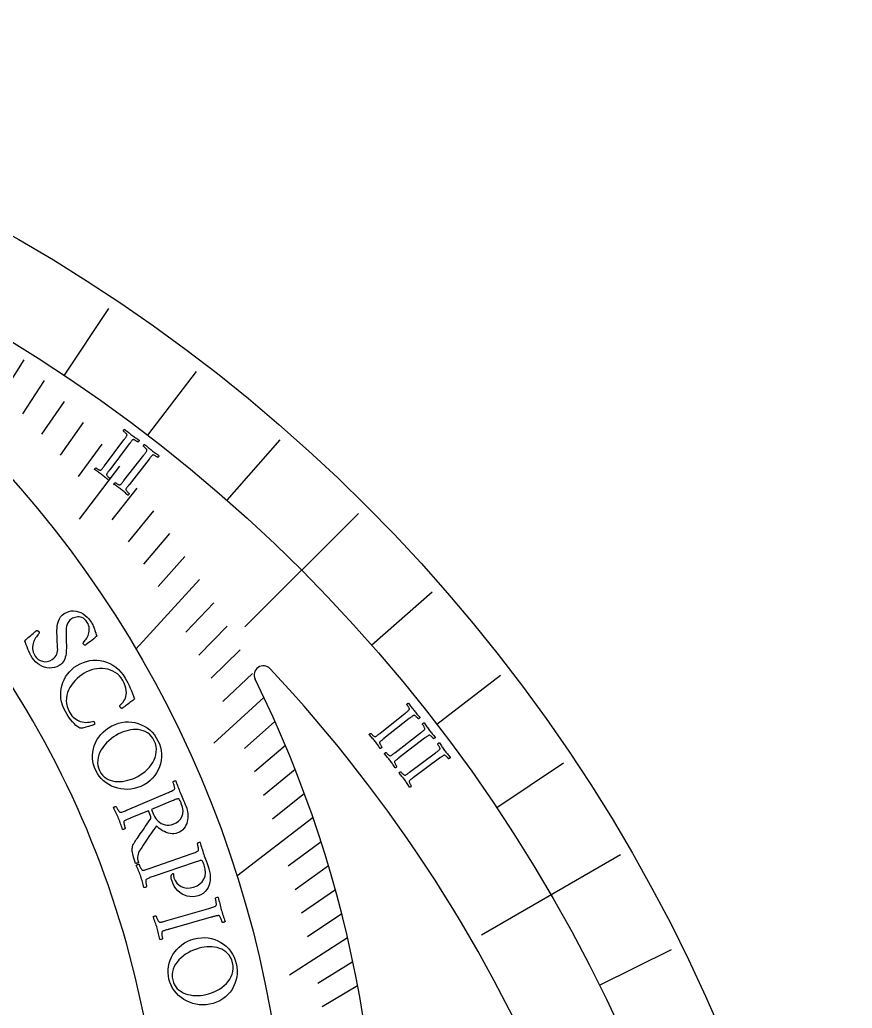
# Model space of a CAD drawing. Header units: millimetres. Extents: x -45 to 45, y -45 to 45.
# Drawn here: x 22.42 to 45, y 18.19 to 45 of the extents above; entities that cross this region are included whole.
import ezdxf

# ---------------------------------------------------------------- set-up
doc = ezdxf.new("R2010")
doc.units = ezdxf.units.MM
for name, color, linetype in [('CUT_INNER', 6, 'Continuous'), ('CUT_OUTER', 1, 'Continuous'), ('ENGRAVE', 7, 'Continuous'), ('ENGRAVE_FINE', 8, 'Continuous'), ('TEXT', 5, 'Continuous')]:
    doc.layers.add(name, color=color, linetype=linetype)

msp = doc.modelspace()

# ---------------------------------------------------------------- linework, layer by layer
at = {"layer": 'CUT_INNER'}
for centre, radius, start, end in [((0.0002, 12.8592), 26.2907, 355.51942, 87.46834), ((29.0301, 27.2265), 0.25, 43.06641, 206.19141), ((0.002, 0.0009), 40.0478, 1.65416, 43.16417), ((0.0024, 12.8596), 32.1385, 353.87728, 26.33359)]:
    msp.add_arc(centre, radius, start, end, dxfattribs=at)
at = {"layer": 'CUT_OUTER'}
msp.add_circle((0, 0), 45, dxfattribs=at)
at = {"layer": 'ENGRAVE'}
for points in [[(22.5369, 35.7748), (19.3282, 30.6814)], [(31.6077, 31.6077), (28.5318, 28.5318)], [(27.3018, 29.8195), (25.5728, 27.9311)], [(30.377, 23.3604), (28.3137, 21.7737)], [(38.7113, 22.35), (34.9441, 20.175)]]:
    msp.add_lwpolyline(points, dxfattribs=at)
for centre, radius in [((0, 0), 42.525), ((0, 12.859), 29.684)]:
    msp.add_circle(centre, radius, dxfattribs=at)
at = {"layer": 'ENGRAVE_FINE'}
for points in [[(24.834, 37.1667), (23.6256, 35.3582)], [(27.2116, 35.4629), (25.8876, 33.7374)], [(23.0895, 35.2179), (22.4972, 34.3145)], [(23.6254, 34.6508), (23.016, 33.757)], [(24.1446, 34.0741), (23.5182, 33.1902)], [(29.4728, 33.6072), (28.0387, 31.972)], [(24.6468, 33.4885), (24.0037, 32.6147)], [(25.1321, 32.8945), (24.0317, 31.4543)], [(25.6002, 32.2928), (24.9241, 31.4399)], [(26.0513, 31.6838), (25.359, 30.8419)], [(26.4852, 31.0682), (25.777, 30.2374)], [(26.902, 30.4466), (26.178, 29.6272)], [(33.6072, 29.4728), (31.972, 28.0387)], [(27.6844, 29.1874), (26.9296, 28.3916)], [(28.0501, 28.5509), (27.2802, 27.7672)], [(28.3989, 27.9105), (27.6141, 27.1392)], [(28.7308, 27.2667), (27.9314, 26.5081)], [(35.4629, 27.2116), (33.7374, 25.8876)], [(29.0461, 26.6201), (27.6883, 25.3757)], [(29.3448, 25.9711), (28.5169, 25.2384)], [(29.627, 25.3202), (28.7853, 24.6008)], [(29.8931, 24.6678), (29.0377, 23.9619)], [(37.1667, 24.834), (35.3582, 23.6256)], [(30.143, 24.0144), (29.2742, 23.3223)], [(30.5953, 22.7063), (29.7006, 22.0423)], [(30.7981, 22.0524), (29.8909, 21.4028)], [(30.9856, 21.3992), (30.0661, 20.7642)], [(31.158, 20.7469), (30.2265, 20.1267)], [(31.3156, 20.096), (29.7411, 19.0857)], [(40.0902, 19.7703), (38.1395, 18.8083)], [(31.4586, 19.4468), (30.5039, 18.8567)], [(31.5872, 18.7997), (30.6214, 18.2249)]]:
    msp.add_lwpolyline(points, dxfattribs=at)
at = {"layer": 'TEXT'}
for points in [[(25.463, 33.736), (25.4879, 33.7174), (25.5127, 33.6994), (25.5374, 33.682), (25.562, 33.6651), (25.5867, 33.6481), (25.6119, 33.6307), (25.6376, 33.6127), (25.6637, 33.5942), (25.6636, 33.588), (25.6616, 33.5812), (25.6576, 33.574), (25.6518, 33.5662), (25.6452, 33.559), (25.639, 33.5535), (25.6332, 33.5496), (25.6279, 33.5474), (25.6216, 33.5519), (25.6129, 33.5578), (25.6018, 33.565), (25.5884, 33.5736), (25.5738, 33.5824), (25.5595, 33.5906), (25.5453, 33.5982), (25.5313, 33.6051), (25.5184, 33.6104), (25.5077, 33.6131), (25.499, 33.6132), (25.4924, 33.6108), (25.4833, 33.6035), (25.4737, 33.5946), (25.4638, 33.584), (25.4534, 33.5717), (25.4426, 33.5583), (25.4314, 33.5441), (25.4199, 33.5293), (25.408, 33.5137), (25.4061, 33.5112), (25.4042, 33.5087), (25.4023, 33.5061), (25.4004, 33.5036), (25.3985, 33.5011), (25.3966, 33.4986), (25.3947, 33.4961), (25.3928, 33.4936), (24.8625, 32.7941), (24.8606, 32.7916), (24.8587, 32.7891), (24.8568, 32.7866), (24.8549, 32.7841), (24.853, 32.7815), (24.851, 32.779), (24.8491, 32.7765), (24.8472, 32.774), (24.8355, 32.7584), (24.8244, 32.7434), (24.814, 32.7291), (24.8042, 32.7155), (24.7955, 32.7026), (24.7881, 32.6904), (24.7822, 32.679), (24.7776, 32.6683), (24.7774, 32.662), (24.7799, 32.654), (24.785, 32.6444), (24.7928, 32.633), (24.8023, 32.6209), (24.8126, 32.609), (24.8237, 32.5973), (24.8356, 32.5859), (24.847, 32.5754), (24.8566, 32.5669), (24.8643, 32.5602), (24.8702, 32.5555), (24.8694, 32.5498), (24.8671, 32.5433), (24.8633, 32.5359), (24.8581, 32.5276), (24.8521, 32.52), (24.8462, 32.5142), (24.8403, 32.5105), (24.8344, 32.5087), (24.8111, 32.5291), (24.7881, 32.5489), (24.7656, 32.5683), (24.7435, 32.5872), (24.7214, 32.6057), (24.6986, 32.6242), (24.6753, 32.6425), (24.6515, 32.6608), (24.628, 32.6783), (24.604, 32.6956), (24.5795, 32.7127), (24.5546, 32.7297), (24.5294, 32.7466), (24.5038, 32.7635), (24.4779, 32.7805), (24.4517, 32.7975), (24.4518, 32.8036), (24.4538, 32.8103), (24.4577, 32.8176), (24.4635, 32.8255), (24.47, 32.8328), (24.4761, 32.8384), (24.4817, 32.8424), (24.4869, 32.8447), (24.4931, 32.8404), (24.5016, 32.8348), (24.5125, 32.8279), (24.5256, 32.8198), (24.54, 32.8114), (24.5544, 32.8038), (24.569, 32.797), (24.5836, 32.7909), (24.5969, 32.7863), (24.6075, 32.7841), (24.6155, 32.7842), (24.6208, 32.7866), (24.6319, 32.7952), (24.6434, 32.8058), (24.6553, 32.8185), (24.6675, 32.8331), (24.6802, 32.8492), (24.6931, 32.8659), (24.7065, 32.8833), (24.7202, 32.9015), (25.2474, 33.6032), (25.2611, 33.6215), (25.2743, 33.6394), (25.2869, 33.6568), (25.2991, 33.6737), (25.31, 33.6899), (25.319, 33.7051), (25.326, 33.7193), (25.3312, 33.7325), (25.3324, 33.739), (25.3303, 33.747), (25.3248, 33.7566), (25.3159, 33.7677), (25.305, 33.7795), (25.2936, 33.7913), (25.2816, 33.803), (25.269, 33.8146), (25.2571, 33.8252), (25.2472, 33.8338), (25.2391, 33.8406), (25.233, 33.8454), (25.2337, 33.8511), (25.2358, 33.8577), (25.2394, 33.8652), (25.2446, 33.8735), (25.2504, 33.8813), (25.2563, 33.8871), (25.2623, 33.8909), (25.2682, 33.8927), (25.2933, 33.8725), (25.3181, 33.8524), (25.3426, 33.8324), (25.3668, 33.8123), (25.3909, 33.7925), (25.4149, 33.7732), (25.439, 33.7544), (25.463, 33.736)], [(26.0029, 33.3216), (26.0275, 33.3027), (26.052, 33.2843), (26.0764, 33.2664), (26.1007, 33.2491), (26.1252, 33.2318), (26.1501, 33.2139), (26.1755, 33.1955), (26.2013, 33.1766), (26.2011, 33.1704), (26.199, 33.1637), (26.1949, 33.1565), (26.1889, 33.1488), (26.1822, 33.1417), (26.1759, 33.1363), (26.1701, 33.1325), (26.1647, 33.1304), (26.1585, 33.135), (26.1499, 33.1411), (26.139, 33.1485), (26.1256, 33.1572), (26.1112, 33.1663), (26.097, 33.1747), (26.0829, 33.1825), (26.0691, 33.1896), (26.0563, 33.1952), (26.0456, 33.198), (26.0369, 33.1983), (26.0303, 33.196), (26.0211, 33.1889), (26.0114, 33.1801), (26.0012, 33.1696), (25.9906, 33.1576), (25.9796, 33.1443), (25.9682, 33.1303), (25.9565, 33.1156), (25.9443, 33.1002), (25.9424, 33.0977), (25.9404, 33.0953), (25.9385, 33.0928), (25.9365, 33.0903), (25.9346, 33.0878), (25.9327, 33.0853), (25.9307, 33.0828), (25.9288, 33.0804), (25.3873, 32.3896), (25.3854, 32.3871), (25.3834, 32.3846), (25.3815, 32.3821), (25.3795, 32.3796), (25.3776, 32.3771), (25.3756, 32.3746), (25.3737, 32.3722), (25.3717, 32.3697), (25.3597, 32.3543), (25.3484, 32.3395), (25.3377, 32.3254), (25.3277, 32.3119), (25.3188, 32.2991), (25.3113, 32.287), (25.3051, 32.2757), (25.3004, 32.2651), (25.3001, 32.2588), (25.3024, 32.2508), (25.3074, 32.2411), (25.315, 32.2296), (25.3243, 32.2173), (25.3344, 32.2053), (25.3453, 32.1934), (25.3571, 32.1818), (25.3683, 32.1711), (25.3777, 32.1624), (25.3853, 32.1557), (25.3912, 32.1508), (25.3903, 32.1452), (25.3879, 32.1387), (25.384, 32.1313), (25.3786, 32.1232), (25.3725, 32.1156), (25.3665, 32.1099), (25.3605, 32.1063), (25.3546, 32.1046), (25.3316, 32.1253), (25.309, 32.1456), (25.2868, 32.1653), (25.265, 32.1845), (25.2432, 32.2034), (25.2207, 32.2222), (25.1977, 32.241), (25.1742, 32.2596), (25.1509, 32.2775), (25.1272, 32.2952), (25.1031, 32.3127), (25.0784, 32.3301), (25.0534, 32.3474), (25.0281, 32.3647), (25.0025, 32.3821), (24.9766, 32.3995), (24.9769, 32.4057), (24.979, 32.4123), (24.983, 32.4196), (24.9888, 32.4273), (24.9955, 32.4345), (25.0016, 32.4401), (25.0073, 32.444), (25.0126, 32.4462), (25.0187, 32.4417), (25.0272, 32.436), (25.0379, 32.429), (25.0509, 32.4206), (25.0651, 32.412), (25.0795, 32.4042), (25.0939, 32.3971), (25.1084, 32.3908), (25.1216, 32.386), (25.1322, 32.3836), (25.1402, 32.3836), (25.1456, 32.3859), (25.1568, 32.3944), (25.1685, 32.4048), (25.1805, 32.4172), (25.193, 32.4317), (25.2059, 32.4475), (25.2191, 32.464), (25.2328, 32.4813), (25.2468, 32.4992), (25.7852, 33.1923), (25.7992, 33.2104), (25.8126, 33.228), (25.8256, 33.2452), (25.838, 33.262), (25.8492, 33.278), (25.8584, 33.2931), (25.8657, 33.3072), (25.871, 33.3203), (25.8724, 33.3267), (25.8704, 33.3348), (25.865, 33.3444), (25.8563, 33.3557), (25.8456, 33.3677), (25.8344, 33.3796), (25.8226, 33.3915), (25.8102, 33.4033), (25.7985, 33.4141), (25.7887, 33.4229), (25.7807, 33.4298), (25.7747, 33.4347), (25.7754, 33.4405), (25.7777, 33.447), (25.7815, 33.4544), (25.7867, 33.4627), (25.7927, 33.4703), (25.7987, 33.476), (25.8047, 33.4797), (25.8107, 33.4814), (25.8355, 33.4609), (25.8599, 33.4404), (25.8841, 33.4199), (25.908, 33.3995), (25.9317, 33.3793), (25.9554, 33.3596), (25.9792, 33.3404), (26.0029, 33.3216)], [(24.3429, 28.6896), (24.3664, 28.6523), (24.3866, 28.6176), (24.4036, 28.5855), (24.4175, 28.556), (24.4295, 28.5274), (24.4409, 28.4979), (24.4517, 28.4677), (24.4619, 28.4367), (24.4726, 28.4035), (24.4847, 28.3666), (24.4982, 28.326), (24.5131, 28.2817), (24.4717, 28.2458), (24.429, 28.2101), (24.385, 28.1748), (24.3398, 28.1398), (24.2968, 28.1073), (24.2595, 28.0795), (24.2278, 28.0562), (24.2018, 28.0376), (24.1961, 28.0343), (24.1894, 28.0341), (24.1816, 28.0373), (24.1729, 28.0436), (24.1644, 28.0514), (24.1572, 28.0587), (24.1513, 28.0655), (24.1468, 28.0719), (24.1422, 28.0805), (24.1395, 28.0889), (24.1385, 28.0971), (24.1393, 28.1051), (24.1594, 28.123), (24.1797, 28.1444), (24.2002, 28.1695), (24.221, 28.1983), (24.2408, 28.2298), (24.2585, 28.2633), (24.2741, 28.2987), (24.2876, 28.3362), (24.2982, 28.375), (24.3052, 28.4146), (24.3084, 28.455), (24.3079, 28.4961), (24.3028, 28.5372), (24.292, 28.5776), (24.2755, 28.6172), (24.2533, 28.656), (24.2202, 28.7012), (24.1855, 28.7378), (24.1491, 28.7658), (24.1111, 28.7851), (24.0724, 28.7974), (24.0341, 28.804), (23.996, 28.805), (23.9583, 28.8004), (23.9219, 28.7916), (23.8878, 28.7799), (23.856, 28.7654), (23.8266, 28.7479), (23.7847, 28.7155), (23.7507, 28.6794), (23.7247, 28.6396), (23.7065, 28.5963), (23.6943, 28.55), (23.6859, 28.5017), (23.6815, 28.4513), (23.6809, 28.3987), (23.682, 28.345), (23.6829, 28.2909), (23.6835, 28.2365), (23.6837, 28.1818), (23.6846, 28.1403), (23.6856, 28.0966), (23.6866, 28.0509), (23.6876, 28.0031), (23.6877, 27.9543), (23.6861, 27.9053), (23.6829, 27.8562), (23.678, 27.807), (23.6703, 27.7587), (23.6587, 27.7122), (23.6432, 27.6675), (23.6237, 27.6247), (23.5996, 27.5847), (23.5699, 27.5485), (23.5349, 27.516), (23.4943, 27.4872), (23.4298, 27.4531), (23.3635, 27.4302), (23.2955, 27.4183), (23.2259, 27.4173), (23.1565, 27.426), (23.0894, 27.4429), (23.0246, 27.468), (22.9619, 27.5012), (22.9031, 27.5415), (22.8499, 27.5874), (22.8022, 27.6391), (22.7601, 27.6966), (22.7249, 27.7541), (22.6934, 27.8126), (22.6657, 27.8721), (22.6418, 27.9328), (22.62, 27.9922), (22.5987, 28.0481), (22.578, 28.1005), (22.5578, 28.1493), (22.5878, 28.1794), (22.6192, 28.2099), (22.6522, 28.2408), (22.6865, 28.2721), (22.7206, 28.3024), (22.7528, 28.3307), (22.783, 28.3567), (22.8112, 28.3806), (22.836, 28.4012), (22.8557, 28.4173), (22.8703, 28.4288), (22.8798, 28.4358), (22.8896, 28.4336), (22.8992, 28.4306), (22.9087, 28.4269), (22.918, 28.4225), (22.9268, 28.4172), (22.9347, 28.4111), (22.9416, 28.4042), (22.9476, 28.3964), (22.9528, 28.386), (22.9538, 28.3759), (22.9509, 28.366), (22.944, 28.3564), (22.929, 28.3398), (22.9123, 28.3192), (22.8937, 28.2947), (22.8733, 28.2662), (22.8527, 28.2343), (22.8333, 28.1995), (22.8153, 28.1618), (22.7985, 28.1212), (22.7846, 28.0785), (22.7753, 28.0343), (22.7706, 27.9885), (22.7704, 27.9413), (22.7763, 27.893), (22.7902, 27.8438), (22.8119, 27.7938), (22.8414, 27.743), (22.8806, 27.6929), (22.9268, 27.6523), (22.98, 27.6211), (23.0403, 27.5993), (23.1047, 27.5896), (23.1702, 27.595), (23.2367, 27.6155), (23.3043, 27.6511), (23.3489, 27.6833), (23.3846, 27.7175), (23.4113, 27.7539), (23.4291, 27.7925), (23.4405, 27.8332), (23.4479, 27.8761), (23.4514, 27.9212), (23.4508, 27.9684), (23.4481, 28.0177), (23.445, 28.0687), (23.4416, 28.1214), (23.4377, 28.1759), (23.4352, 28.238), (23.4333, 28.3018), (23.4322, 28.3673), (23.4317, 28.4345), (23.4341, 28.5016), (23.4416, 28.5669), (23.4542, 28.6304), (23.4721, 28.6922), (23.4971, 28.7503), (23.5312, 28.803), (23.5747, 28.8502), (23.6274, 28.8919), (23.6892, 28.9277), (23.7526, 28.9525), (23.8178, 28.9662), (23.8847, 28.9688), (23.9517, 28.9614), (24.0169, 28.9453), (24.0803, 28.9206), (24.142, 28.8871), (24.2001, 28.8464), (24.253, 28.7999), (24.3007, 28.7476), (24.3429, 28.6896)], [(25.2864, 27.14), (25.3211, 27.0769), (25.3553, 27.0116), (25.3888, 26.9441), (25.4217, 26.8743), (25.4531, 26.8025), (25.4821, 26.7287), (25.5086, 26.6531), (25.5327, 26.5756), (25.5298, 26.5733), (25.5211, 26.5665), (25.5067, 26.555), (25.4865, 26.5391), (25.4623, 26.5201), (25.436, 26.4999), (25.4077, 26.4783), (25.3772, 26.4554), (25.3464, 26.4323), (25.317, 26.4103), (25.2892, 26.3892), (25.2628, 26.3692), (25.2397, 26.3518), (25.2218, 26.3386), (25.209, 26.3296), (25.2014, 26.3248), (25.1964, 26.3221), (25.1901, 26.322), (25.1823, 26.3245), (25.1732, 26.3296), (25.164, 26.3364), (25.1558, 26.3442), (25.1486, 26.353), (25.1426, 26.3627), (25.1384, 26.3717), (25.1355, 26.3804), (25.1339, 26.3891), (25.1335, 26.3976), (25.1472, 26.4094), (25.1637, 26.425), (25.183, 26.4444), (25.205, 26.4677), (25.2277, 26.4949), (25.2489, 26.5263), (25.2686, 26.562), (25.2868, 26.602), (25.3015, 26.6463), (25.3107, 26.695), (25.3143, 26.7481), (25.3125, 26.8057), (25.3029, 26.8678), (25.2835, 26.9347), (25.2541, 27.0063), (25.2148, 27.0826), (25.1726, 27.1483), (25.1246, 27.2064), (25.0708, 27.2568), (25.0112, 27.2995), (24.9472, 27.3347), (24.8804, 27.3627), (24.8106, 27.3836), (24.7381, 27.3972), (24.6641, 27.4039), (24.5902, 27.4042), (24.5164, 27.3979), (24.4426, 27.3852), (24.3704, 27.3666), (24.3012, 27.3427), (24.2348, 27.3135), (24.1714, 27.2792), (24.1038, 27.2356), (24.0397, 27.1877), (23.979, 27.1355), (23.9217, 27.0789), (23.869, 27.0188), (23.8223, 26.9557), (23.7816, 26.8899), (23.7468, 26.8212), (23.7191, 26.7503), (23.6995, 26.678), (23.688, 26.6041), (23.6846, 26.5287), (23.6907, 26.4524), (23.7075, 26.3758), (23.735, 26.2989), (23.7733, 26.2215), (23.8049, 26.1701), (23.8385, 26.1251), (23.8741, 26.0866), (23.9116, 26.0545), (23.9501, 26.0276), (23.9883, 26.0047), (24.0263, 25.9858), (24.0641, 25.9709), (24.1154, 25.9557), (24.1659, 25.9465), (24.2156, 25.943), (24.2646, 25.9455), (24.3112, 25.9514), (24.354, 25.9584), (24.393, 25.9666), (24.4282, 25.9759), (24.44, 25.9554), (24.4475, 25.934), (24.4507, 25.9114), (24.4496, 25.8878), (24.4384, 25.8825), (24.4222, 25.876), (24.4011, 25.8683), (24.375, 25.8593), (24.3458, 25.8496), (24.3153, 25.8397), (24.2834, 25.8298), (24.2502, 25.8197), (24.2171, 25.8101), (24.1855, 25.8018), (24.1555, 25.7947), (24.1271, 25.7888), (24.1017, 25.7845), (24.0808, 25.7822), (24.0645, 25.7819), (24.0527, 25.7837), (23.9996, 25.8206), (23.9482, 25.8626), (23.8982, 25.9096), (23.8497, 25.9616), (23.8021, 26.0197), (23.755, 26.0846), (23.7082, 26.1564), (23.6616, 26.2351), (23.6173, 26.3224), (23.5825, 26.4105), (23.5572, 26.4993), (23.5416, 26.5891), (23.5349, 26.6787), (23.5366, 26.7668), (23.5467, 26.8535), (23.5653, 26.9388), (23.5917, 27.0217), (23.6255, 27.1011), (23.6667, 27.177), (23.7152, 27.2494), (23.7708, 27.3173), (23.8328, 27.3795), (23.9014, 27.4361), (23.9767, 27.4869), (24.061, 27.5332), (24.1475, 27.5704), (24.236, 27.5983), (24.3266, 27.617), (24.4181, 27.6266), (24.5092, 27.6274), (24.6, 27.6194), (24.6905, 27.6025), (24.7791, 27.5765), (24.8647, 27.5413), (24.947, 27.4968), (25.0261, 27.443), (25.1005, 27.3802), (25.1687, 27.3088), (25.2307, 27.2287), (25.2864, 27.14)], [(33.1165, 26.2636), (33.136, 26.2394), (33.1554, 26.2158), (33.1749, 26.1927), (33.1945, 26.1701), (33.2142, 26.1475), (33.2342, 26.1243), (33.2546, 26.1005), (33.2752, 26.076), (33.2735, 26.07), (33.2699, 26.064), (33.2643, 26.0579), (33.2566, 26.0519), (33.2484, 26.0466), (33.2411, 26.0428), (33.2345, 26.0404), (33.2288, 26.0396), (33.2238, 26.0457), (33.2169, 26.0535), (33.208, 26.0633), (33.1971, 26.0749), (33.1852, 26.0871), (33.1734, 26.0987), (33.1616, 26.1096), (33.1498, 26.1198), (33.1386, 26.1281), (33.1289, 26.1335), (33.1206, 26.1358), (33.1136, 26.1351), (33.1029, 26.1303), (33.0914, 26.1241), (33.0791, 26.1163), (33.066, 26.1071), (33.0521, 26.0967), (33.0378, 26.0858), (33.0229, 26.0743), (33.0075, 26.0622), (33.005, 26.0603), (33.0025, 26.0583), (33, 26.0564), (32.9976, 26.0544), (32.9951, 26.0525), (32.9926, 26.0505), (32.9901, 26.0485), (32.9877, 26.0466), (32.2988, 25.5027), (32.2963, 25.5007), (32.2938, 25.4988), (32.2914, 25.4968), (32.2889, 25.4948), (32.2864, 25.4929), (32.2839, 25.4909), (32.2814, 25.489), (32.279, 25.487), (32.2637, 25.4749), (32.2492, 25.4632), (32.2355, 25.4519), (32.2226, 25.4412), (32.2109, 25.4309), (32.2007, 25.4209), (32.1921, 25.4114), (32.185, 25.4022), (32.1833, 25.3961), (32.1836, 25.3878), (32.1862, 25.3772), (32.1908, 25.3642), (32.197, 25.3501), (32.204, 25.336), (32.2118, 25.3219), (32.2205, 25.3078), (32.2289, 25.2949), (32.236, 25.2842), (32.2418, 25.2758), (32.2463, 25.2697), (32.2441, 25.2645), (32.2403, 25.2587), (32.2348, 25.2525), (32.2277, 25.2458), (32.22, 25.2399), (32.2128, 25.2358), (32.2061, 25.2337), (32.2, 25.2334), (32.1825, 25.259), (32.1653, 25.284), (32.1483, 25.3084), (32.1317, 25.3322), (32.1149, 25.3557), (32.0975, 25.3793), (32.0796, 25.4029), (32.0611, 25.4266), (32.0427, 25.4494), (32.0238, 25.4722), (32.0045, 25.4949), (31.9846, 25.5176), (31.9644, 25.5403), (31.9439, 25.5631), (31.9231, 25.586), (31.902, 25.609), (31.9037, 25.615), (31.9073, 25.621), (31.9129, 25.627), (31.9204, 25.6332), (31.9285, 25.6386), (31.9358, 25.6425), (31.9423, 25.645), (31.948, 25.6459), (31.9529, 25.6401), (31.9597, 25.6326), (31.9685, 25.6232), (31.9792, 25.6121), (31.991, 25.6004), (32.003, 25.5894), (32.0154, 25.5791), (32.028, 25.5696), (32.0397, 25.5618), (32.0495, 25.557), (32.0572, 25.5551), (32.063, 25.5561), (32.0759, 25.5616), (32.0897, 25.569), (32.1043, 25.5782), (32.1199, 25.5894), (32.1361, 25.6017), (32.1529, 25.6147), (32.1702, 25.6282), (32.188, 25.6423), (32.8745, 26.1892), (32.8923, 26.2035), (32.9096, 26.2175), (32.9262, 26.2311), (32.9422, 26.2445), (32.9568, 26.2574), (32.9694, 26.2699), (32.9798, 26.2819), (32.988, 26.2934), (32.9908, 26.2993), (32.9908, 26.3076), (32.9879, 26.3182), (32.982, 26.3312), (32.9745, 26.3454), (32.9664, 26.3597), (32.9577, 26.374), (32.9485, 26.3884), (32.9396, 26.4016), (32.9322, 26.4125), (32.9261, 26.4211), (32.9213, 26.4273), (32.9234, 26.4327), (32.9272, 26.4385), (32.9326, 26.4448), (32.9396, 26.4516), (32.9472, 26.4576), (32.9544, 26.4618), (32.9611, 26.4639), (32.9673, 26.4642), (32.9866, 26.4384), (33.0055, 26.4127), (33.0242, 26.3871), (33.0426, 26.3617), (33.0609, 26.3365), (33.0793, 26.3117), (33.0979, 26.2875), (33.1165, 26.2636)], [(26.1714, 25.445), (26.2086, 25.3575), (26.2366, 25.2688), (26.2555, 25.179), (26.2652, 25.088), (26.2658, 24.9974), (26.2574, 24.9083), (26.2401, 24.8209), (26.2139, 24.7352), (26.1791, 24.6523), (26.1361, 24.5735), (26.085, 24.4988), (26.0259, 24.4281), (25.9587, 24.3629), (25.8837, 24.3044), (25.8009, 24.2528), (25.7102, 24.2077), (25.6206, 24.1731), (25.5303, 24.1482), (25.4395, 24.1328), (25.3482, 24.1269), (25.2575, 24.1296), (25.1688, 24.14), (25.0819, 24.1581), (24.9969, 24.1838), (24.915, 24.2168), (24.8376, 24.2568), (24.7646, 24.3036), (24.696, 24.3574), (24.633, 24.4176), (24.5769, 24.4838), (24.5276, 24.5559), (24.4852, 24.6341), (24.4509, 24.7149), (24.425, 24.7973), (24.4074, 24.8813), (24.3981, 24.9671), (24.3972, 25.0533), (24.4046, 25.1385), (24.4205, 25.2227), (24.4447, 25.3061), (24.4771, 25.3874), (24.5172, 25.4658), (24.5652, 25.5411), (24.621, 25.6134), (24.6845, 25.6813), (24.7557, 25.7434), (24.8344, 25.7995), (24.9209, 25.8496), (25.0082, 25.89), (25.0968, 25.9209), (25.1868, 25.9423), (25.2782, 25.9539), (25.3697, 25.9564), (25.4597, 25.9504), (25.5482, 25.9357), (25.6353, 25.9123), (25.7197, 25.8805), (25.8001, 25.8407), (25.8764, 25.7927), (25.9486, 25.7366), (26.0151, 25.6733), (26.0745, 25.6035), (26.1266, 25.5274), (26.1714, 25.445)], [(26.0693, 25.4418), (26.0312, 25.5104), (25.9878, 25.5698), (25.9391, 25.6199), (25.8851, 25.6607), (25.8273, 25.6931), (25.7669, 25.7182), (25.7039, 25.7359), (25.6385, 25.7462), (25.5714, 25.75), (25.5037, 25.7479), (25.4353, 25.74), (25.3662, 25.7264), (25.2978, 25.708), (25.2313, 25.6859), (25.1666, 25.66), (25.1039, 25.6304), (25.0333, 25.5914), (24.9654, 25.5475), (24.9001, 25.4989), (24.8375, 25.4454), (24.7788, 25.3882), (24.7255, 25.3281), (24.6776, 25.2651), (24.635, 25.1993), (24.599, 25.1315), (24.5707, 25.0626), (24.5503, 24.9924), (24.5377, 24.9211), (24.5343, 24.8492), (24.5416, 24.7775), (24.5598, 24.706), (24.5886, 24.6344), (24.6243, 24.5697), (24.6653, 24.5136), (24.7116, 24.4662), (24.7634, 24.4273), (24.8194, 24.396), (24.8787, 24.3715), (24.9412, 24.3536), (25.0069, 24.3426), (25.0747, 24.3376), (25.1432, 24.338), (25.2126, 24.3439), (25.2827, 24.3553), (25.3523, 24.3713), (25.4201, 24.3908), (25.4861, 24.414), (25.5502, 24.4408), (25.6223, 24.4765), (25.6919, 24.5172), (25.7587, 24.563), (25.8229, 24.6137), (25.883, 24.6688), (25.9375, 24.7274), (25.9864, 24.7897), (26.0296, 24.8557), (26.066, 24.9243), (26.0943, 24.9947), (26.1145, 25.0668), (26.1265, 25.1405), (26.1289, 25.2153), (26.1202, 25.2905), (26.1003, 25.366), (26.0693, 25.4418)], [(33.5351, 25.727), (33.5542, 25.7025), (33.5733, 25.6785), (33.5924, 25.6551), (33.6116, 25.6322), (33.6309, 25.6093), (33.6506, 25.5858), (33.6705, 25.5616), (33.6907, 25.5368), (33.689, 25.5309), (33.6852, 25.5249), (33.6795, 25.519), (33.6718, 25.513), (33.6635, 25.5078), (33.6561, 25.5042), (33.6495, 25.5019), (33.6438, 25.5012), (33.6389, 25.5073), (33.6321, 25.5153), (33.6233, 25.5252), (33.6126, 25.537), (33.601, 25.5494), (33.5893, 25.5612), (33.5777, 25.5722), (33.566, 25.5826), (33.5551, 25.5912), (33.5454, 25.5967), (33.5371, 25.5991), (33.5301, 25.5985), (33.5194, 25.5939), (33.5078, 25.5879), (33.4953, 25.5803), (33.482, 25.5713), (33.4681, 25.5612), (33.4535, 25.5505), (33.4385, 25.5392), (33.4228, 25.5274), (33.4203, 25.5255), (33.4178, 25.5236), (33.4153, 25.5216), (33.4128, 25.5197), (33.4103, 25.5178), (33.4078, 25.5159), (33.4053, 25.514), (33.4028, 25.5121), (32.7052, 24.9793), (32.7027, 24.9774), (32.7002, 24.9755), (32.6977, 24.9736), (32.6952, 24.9716), (32.6927, 24.9697), (32.6902, 24.9678), (32.6877, 24.9659), (32.6852, 24.964), (32.6697, 24.9521), (32.655, 24.9406), (32.6411, 24.9296), (32.6281, 24.9191), (32.6162, 24.9089), (32.6059, 24.8992), (32.5971, 24.8897), (32.5899, 24.8807), (32.588, 24.8747), (32.5883, 24.8663), (32.5906, 24.8556), (32.5951, 24.8426), (32.601, 24.8284), (32.6078, 24.8142), (32.6154, 24.8), (32.6238, 24.7858), (32.632, 24.7727), (32.639, 24.7619), (32.6446, 24.7534), (32.649, 24.7473), (32.6468, 24.742), (32.6428, 24.7363), (32.6372, 24.7302), (32.63, 24.7236), (32.6222, 24.7178), (32.6149, 24.7139), (32.6082, 24.7118), (32.6021, 24.7117), (32.585, 24.7375), (32.5682, 24.7628), (32.5517, 24.7875), (32.5354, 24.8115), (32.519, 24.8353), (32.502, 24.8592), (32.4844, 24.8831), (32.4663, 24.907), (32.4483, 24.9302), (32.4298, 24.9533), (32.4108, 24.9763), (32.3913, 24.9993), (32.3715, 25.0223), (32.3513, 25.0455), (32.3309, 25.0687), (32.3102, 25.092), (32.312, 25.0979), (32.3157, 25.1039), (32.3214, 25.1099), (32.329, 25.1159), (32.3372, 25.1212), (32.3446, 25.125), (32.3511, 25.1273), (32.3568, 25.1282), (32.3616, 25.1223), (32.3683, 25.1147), (32.3769, 25.1052), (32.3874, 25.0938), (32.399, 25.082), (32.4109, 25.0708), (32.4231, 25.0603), (32.4355, 25.0506), (32.4472, 25.0426), (32.4568, 25.0376), (32.4645, 25.0356), (32.4703, 25.0365), (32.4833, 25.0418), (32.4972, 25.049), (32.512, 25.058), (32.5277, 25.0689), (32.5442, 25.081), (32.5611, 25.0936), (32.5787, 25.1069), (32.5967, 25.1207), (33.292, 25.6565), (33.31, 25.6705), (33.3274, 25.6842), (33.3443, 25.6976), (33.3605, 25.7107), (33.3753, 25.7234), (33.3881, 25.7357), (33.3987, 25.7475), (33.4071, 25.7588), (33.41, 25.7647), (33.4101, 25.773), (33.4073, 25.7837), (33.4017, 25.7968), (33.3944, 25.8111), (33.3865, 25.8255), (33.3781, 25.8399), (33.3691, 25.8544), (33.3605, 25.8678), (33.3532, 25.8788), (33.3472, 25.8875), (33.3426, 25.8938), (33.3448, 25.8991), (33.3486, 25.9049), (33.3541, 25.9111), (33.3612, 25.9178), (33.369, 25.9237), (33.3762, 25.9277), (33.3829, 25.9298), (33.3891, 25.9299), (33.408, 25.9038), (33.4265, 25.8778), (33.4448, 25.852), (33.4628, 25.8262), (33.4807, 25.8007), (33.4987, 25.7757), (33.5168, 25.7511), (33.5351, 25.727)], [(33.945, 25.1837), (33.9637, 25.1589), (33.9824, 25.1346), (34.0011, 25.1109), (34.0199, 25.0877), (34.0389, 25.0645), (34.0582, 25.0407), (34.0777, 25.0162), (34.0975, 24.9911), (34.0957, 24.9851), (34.0919, 24.9792), (34.086, 24.9734), (34.0782, 24.9676), (34.0699, 24.9625), (34.0624, 24.9589), (34.0557, 24.9568), (34.05, 24.9562), (34.0452, 24.9624), (34.0386, 24.9705), (34.03, 24.9805), (34.0195, 24.9925), (34.008, 25.0051), (33.9965, 25.017), (33.9851, 25.0283), (33.9736, 25.0389), (33.9628, 25.0476), (33.9532, 25.0532), (33.9449, 25.0558), (33.9379, 25.0553), (33.9271, 25.0509), (33.9154, 25.045), (33.9029, 25.0377), (33.8894, 25.0288), (33.8753, 25.019), (33.8606, 25.0085), (33.8453, 24.9975), (33.8295, 24.9859), (33.827, 24.9841), (33.8245, 24.9822), (33.8219, 24.9803), (33.8194, 24.9784), (33.8168, 24.9766), (33.8143, 24.9747), (33.8118, 24.9728), (33.8092, 24.9709), (33.1032, 24.4495), (33.1007, 24.4476), (33.0981, 24.4457), (33.0956, 24.4438), (33.093, 24.442), (33.0905, 24.4401), (33.088, 24.4382), (33.0854, 24.4363), (33.0829, 24.4345), (33.0672, 24.4228), (33.0523, 24.4116), (33.0383, 24.4008), (33.0251, 24.3905), (33.0131, 24.3805), (33.0026, 24.3709), (32.9936, 24.3616), (32.9863, 24.3527), (32.9843, 24.3467), (32.9844, 24.3384), (32.9866, 24.3277), (32.9908, 24.3146), (32.9966, 24.3003), (33.0031, 24.286), (33.0105, 24.2716), (33.0187, 24.2573), (33.0267, 24.244), (33.0334, 24.2331), (33.039, 24.2246), (33.0433, 24.2184), (33.0409, 24.2131), (33.0369, 24.2075), (33.0312, 24.2015), (33.0238, 24.195), (33.0159, 24.1893), (33.0086, 24.1855), (33.0019, 24.1836), (32.9957, 24.1835), (32.9791, 24.2097), (32.9627, 24.2352), (32.9465, 24.2601), (32.9307, 24.2845), (32.9146, 24.3085), (32.898, 24.3326), (32.8809, 24.3568), (32.8632, 24.3811), (32.8455, 24.4045), (32.8274, 24.4279), (32.8088, 24.4512), (32.7897, 24.4745), (32.7702, 24.4978), (32.7504, 24.5213), (32.7304, 24.5449), (32.7101, 24.5686), (32.7119, 24.5744), (32.7157, 24.5803), (32.7215, 24.5862), (32.7292, 24.5921), (32.7375, 24.5973), (32.7449, 24.601), (32.7515, 24.6032), (32.7572, 24.6039), (32.7619, 24.598), (32.7685, 24.5902), (32.7769, 24.5806), (32.7873, 24.5691), (32.7987, 24.557), (32.8104, 24.5457), (32.8224, 24.535), (32.8347, 24.525), (32.8462, 24.5169), (32.8558, 24.5118), (32.8634, 24.5096), (32.8692, 24.5104), (32.8823, 24.5155), (32.8963, 24.5225), (32.9113, 24.5313), (32.9272, 24.5419), (32.9438, 24.5537), (32.961, 24.5661), (32.9787, 24.5791), (32.997, 24.5926), (33.7007, 25.1171), (33.719, 25.1308), (33.7367, 25.1442), (33.7537, 25.1574), (33.7701, 25.1702), (33.7852, 25.1827), (33.7981, 25.1947), (33.8089, 25.2064), (33.8175, 25.2176), (33.8205, 25.2234), (33.8208, 25.2317), (33.8182, 25.2424), (33.8128, 25.2556), (33.8057, 25.27), (33.798, 25.2845), (33.7898, 25.2991), (33.7811, 25.3138), (33.7726, 25.3273), (33.7655, 25.3385), (33.7597, 25.3472), (33.7552, 25.3536), (33.7574, 25.3589), (33.7614, 25.3646), (33.767, 25.3707), (33.7742, 25.3773), (33.782, 25.3831), (33.7893, 25.3869), (33.7961, 25.3889), (33.8023, 25.3889), (33.8207, 25.3625), (33.8389, 25.3363), (33.8567, 25.3101), (33.8743, 25.2841), (33.8918, 25.2583), (33.9094, 25.233), (33.9271, 25.2081), (33.945, 25.1837)], [(26.9356, 23.6606), (26.9521, 23.6141), (26.9651, 23.5655), (26.9747, 23.5148), (26.9809, 23.4619), (26.9833, 23.4083), (26.9816, 23.3554), (26.9757, 23.3031), (26.9657, 23.2514), (26.951, 23.2015), (26.9313, 23.1542), (26.9066, 23.1096), (26.8768, 23.0678), (26.8416, 23.0297), (26.8005, 22.9965), (26.7536, 22.9683), (26.7009, 22.9448), (26.6536, 22.9308), (26.6045, 22.9236), (26.5536, 22.9232), (26.5008, 22.9296), (26.4478, 22.9417), (26.3959, 22.9584), (26.3453, 22.9797), (26.2959, 23.0057), (26.2492, 23.0351), (26.2068, 23.0671), (26.1687, 23.1016), (26.1347, 23.1386), (26.0927, 23.0825), (26.0526, 23.0281), (26.0145, 22.9754), (25.9784, 22.9243), (25.9433, 22.8738), (25.9087, 22.8228), (25.8743, 22.7713), (25.8403, 22.7194), (25.8055, 22.6658), (25.7689, 22.6093), (25.7305, 22.5502), (25.6902, 22.4882), (25.6659, 22.4471), (25.6466, 22.4066), (25.6324, 22.3668), (25.6231, 22.3275), (25.6191, 22.2868), (25.6205, 22.2423), (25.6274, 22.1941), (25.6397, 22.1422), (25.6347, 22.1356), (25.6267, 22.1301), (25.6157, 22.1258), (25.6016, 22.1225), (25.5876, 22.1202), (25.5767, 22.1187), (25.5689, 22.1179), (25.5642, 22.1178), (25.5425, 22.1793), (25.5238, 22.2357), (25.5082, 22.2872), (25.4956, 22.3337), (25.4858, 22.375), (25.4785, 22.4107), (25.4739, 22.441), (25.4718, 22.4657), (25.4725, 22.4823), (25.4736, 22.5021), (25.4752, 22.525), (25.4773, 22.5511), (25.4819, 22.5795), (25.4911, 22.6092), (25.5048, 22.6404), (25.5231, 22.673), (25.5325, 22.6875), (25.5456, 22.7072), (25.5624, 22.732), (25.5828, 22.762), (25.6064, 22.7963), (25.6324, 22.8339), (25.6609, 22.8748), (25.6918, 22.919), (25.7245, 22.9657), (25.7583, 23.0141), (25.793, 23.0641), (25.8287, 23.1158), (25.8648, 23.168), (25.9006, 23.2194), (25.936, 23.2701), (25.9711, 23.32), (25.9797, 23.3385), (25.9825, 23.3601), (25.9794, 23.3847), (25.9704, 23.4123), (25.9151, 23.5474), (25.4389, 23.351), (25.4349, 23.3494), (25.431, 23.3477), (25.4271, 23.3461), (25.4232, 23.3445), (25.4192, 23.3429), (25.4153, 23.3413), (25.4114, 23.3396), (25.4075, 23.338), (25.3832, 23.3279), (25.3602, 23.3181), (25.3383, 23.3087), (25.3177, 23.2995), (25.2988, 23.2905), (25.282, 23.2813), (25.2673, 23.2722), (25.2547, 23.263), (25.2502, 23.2558), (25.2476, 23.2449), (25.2469, 23.2303), (25.2481, 23.212), (25.2508, 23.1917), (25.2546, 23.171), (25.2594, 23.15), (25.2653, 23.1288), (25.2713, 23.109), (25.2765, 23.0927), (25.2808, 23.0799), (25.2843, 23.0704), (25.2795, 23.0644), (25.2724, 23.0584), (25.263, 23.0525), (25.2512, 23.0465), (25.2391, 23.0417), (25.2283, 23.0391), (25.2189, 23.0388), (25.2109, 23.0407), (25.1979, 23.0799), (25.1851, 23.1183), (25.1724, 23.1557), (25.1598, 23.1923), (25.1469, 23.2286), (25.1332, 23.2651), (25.1188, 23.3019), (25.1037, 23.3389), (25.0884, 23.3748), (25.0724, 23.4109), (25.0557, 23.447), (25.0384, 23.4832), (25.0205, 23.5195), (25.0023, 23.5561), (24.9837, 23.5929), (24.9648, 23.6299), (24.9691, 23.6369), (24.976, 23.6434), (24.9854, 23.6492), (24.9974, 23.6545), (25.0098, 23.6587), (25.0207, 23.6612), (25.0299, 23.6621), (25.0376, 23.6613), (25.0418, 23.6521), (25.0479, 23.64), (25.0559, 23.6248), (25.0657, 23.6067), (25.0767, 23.5875), (25.0883, 23.5691), (25.1006, 23.5515), (25.1134, 23.5347), (25.1257, 23.5205), (25.1366, 23.5108), (25.1459, 23.5056), (25.1537, 23.5048), (25.1724, 23.5074), (25.1929, 23.512), (25.2153, 23.5187), (25.2394, 23.5275), (25.2649, 23.5376), (25.2913, 23.5483), (25.3186, 23.5595), (25.3469, 23.5713), (26.433, 24.0336), (26.4612, 24.0456), (26.4886, 24.0575), (26.515, 24.0691), (26.5406, 24.0806), (26.5643, 24.0922), (26.585, 24.1038), (26.6028, 24.1156), (26.6176, 24.1276), (26.6234, 24.1344), (26.6262, 24.1453), (26.6261, 24.1604), (26.6231, 24.1797), (26.6183, 24.2011), (26.6129, 24.2227), (26.6068, 24.2444), (26.6001, 24.2662), (26.5934, 24.2864), (26.5877, 24.3031), (26.5828, 24.3164), (26.5788, 24.3262), (26.5834, 24.3326), (26.5904, 24.3389), (26.5996, 24.3452), (26.6111, 24.3515), (26.6232, 24.3566), (26.634, 24.3593), (26.6434, 24.3597), (26.6516, 24.3576), (26.6677, 24.3165), (26.6834, 24.2757), (26.6986, 24.2354), (26.7133, 24.1955), (26.728, 24.156), (26.7431, 24.1168), (26.7585, 24.078), (26.7743, 24.0396), (26.7913, 23.9992), (26.8093, 23.9574), (26.8281, 23.9142), (26.8478, 23.8696), (26.8684, 23.8225), (26.8899, 23.7719), (26.9123, 23.718), (26.9356, 23.6606)], [(26.5823, 23.1833), (26.6607, 23.2204), (26.7268, 23.2665), (26.7808, 23.3215), (26.8224, 23.3854), (26.8479, 23.4592), (26.8534, 23.5438), (26.8388, 23.639), (26.804, 23.7446), (26.7981, 23.7585), (26.7906, 23.7755), (26.7815, 23.7956), (26.7707, 23.8188), (26.7591, 23.8405), (26.7477, 23.8561), (26.7366, 23.8655), (26.7256, 23.8689), (26.7098, 23.8681), (26.6904, 23.8643), (26.6674, 23.8577), (26.6407, 23.8483), (26.6123, 23.8372), (26.5837, 23.8259), (26.5551, 23.8144), (26.5264, 23.8027), (25.9936, 23.5798), (26.0502, 23.4416), (26.0733, 23.3928), (26.1016, 23.3474), (26.1351, 23.3054), (26.1738, 23.2668), (26.2166, 23.2328), (26.2624, 23.2047), (26.311, 23.1825), (26.3626, 23.1662), (26.4162, 23.1572), (26.4706, 23.157), (26.526, 23.1657), (26.5823, 23.1833)], [(27.2631, 21.2409), (27.1843, 21.2218), (27.1075, 21.2135), (27.0328, 21.216), (26.9601, 21.2291), (26.8906, 21.2523), (26.8256, 21.2847), (26.765, 21.3264), (26.7087, 21.3773), (26.6578, 21.4368), (26.6133, 21.504), (26.5751, 21.5789), (26.5432, 21.6617), (26.5397, 21.6735), (26.5363, 21.6872), (26.5329, 21.7029), (26.5297, 21.7204), (26.5271, 21.7382), (26.5257, 21.7545), (26.5256, 21.7693), (26.5267, 21.7827), (26.5288, 21.7872), (26.5317, 21.7934), (26.5353, 21.8014), (26.5395, 21.8111), (26.5451, 21.8209), (26.5525, 21.8291), (26.5618, 21.8356), (26.5729, 21.8405), (26.5801, 21.842), (26.5855, 21.841), (26.5891, 21.8375), (26.5909, 21.8315), (26.5919, 21.8195), (26.5928, 21.8072), (26.5936, 21.7944), (26.5944, 21.7813), (26.5956, 21.7677), (26.598, 21.7538), (26.6014, 21.7395), (26.6058, 21.7247), (26.638, 21.65), (26.6811, 21.5859), (26.7352, 21.5325), (26.8005, 21.4896), (26.8748, 21.4606), (26.9559, 21.4486), (27.044, 21.4539), (27.139, 21.4765), (27.2304, 21.5131), (27.3076, 21.5607), (27.3704, 21.6192), (27.4189, 21.6887), (27.4503, 21.7687), (27.462, 21.8584), (27.4538, 21.9577), (27.4258, 22.0664), (27.4208, 22.0806), (27.4144, 22.0981), (27.4065, 22.1187), (27.3971, 22.1425), (27.3869, 22.1649), (27.3765, 22.1811), (27.366, 22.1913), (27.3552, 22.1953), (27.3394, 22.1954), (27.3198, 22.1929), (27.2964, 22.1878), (27.2693, 22.1799), (27.2402, 22.1707), (27.211, 22.1612), (27.1817, 22.1515), (27.1523, 22.1415), (26.038, 21.7606), (26.0091, 21.7506), (25.9812, 21.7408), (25.9544, 21.7312), (25.9287, 21.7217), (25.9048, 21.7122), (25.8837, 21.7023), (25.8653, 21.6921), (25.8497, 21.6815), (25.8447, 21.6746), (25.8415, 21.6639), (25.8399, 21.6494), (25.84, 21.631), (25.8414, 21.6106), (25.8437, 21.59), (25.8471, 21.5692), (25.8515, 21.5482), (25.8561, 21.5287), (25.8601, 21.5125), (25.8636, 21.4997), (25.8665, 21.4901), (25.8613, 21.4844), (25.8538, 21.4789), (25.844, 21.4735), (25.832, 21.4683), (25.8195, 21.4643), (25.8086, 21.4624), (25.7992, 21.4626), (25.7913, 21.465), (25.7808, 21.505), (25.7704, 21.544), (25.76, 21.5822), (25.7497, 21.6195), (25.7391, 21.6564), (25.7277, 21.6937), (25.7156, 21.7313), (25.7028, 21.7692), (25.6897, 21.806), (25.6761, 21.8427), (25.6618, 21.8793), (25.6469, 21.916), (25.6316, 21.9528), (25.6158, 21.99), (25.5996, 22.0276), (25.5831, 22.0656), (25.5878, 22.0724), (25.595, 22.0784), (25.6048, 22.0837), (25.617, 22.0882), (25.6297, 22.0916), (25.6407, 22.0934), (25.65, 22.0937), (25.6576, 22.0925), (25.6613, 22.0831), (25.6665, 22.0709), (25.6734, 22.0557), (25.6818, 22.0375), (25.6914, 22.0182), (25.7018, 21.9996), (25.7128, 21.9815), (25.7245, 21.964), (25.736, 21.9491), (25.7462, 21.9388), (25.7552, 21.933), (25.7629, 21.9318), (25.7817, 21.9331), (25.8025, 21.9365), (25.8252, 21.9418), (25.8499, 21.949), (25.8759, 21.9576), (25.9029, 21.9666), (25.9309, 21.9762), (25.9598, 21.9862), (27.0734, 22.3777), (27.1023, 22.388), (27.1303, 22.3981), (27.1575, 22.4082), (27.1837, 22.4181), (27.208, 22.4281), (27.2294, 22.4385), (27.2479, 22.4492), (27.2634, 22.4602), (27.2696, 22.4666), (27.2731, 22.4773), (27.274, 22.4924), (27.2722, 22.5118), (27.2687, 22.5335), (27.2646, 22.5554), (27.2599, 22.5774), (27.2545, 22.5996), (27.2491, 22.6201), (27.2444, 22.6372), (27.2404, 22.6508), (27.237, 22.6608), (27.242, 22.6669), (27.2493, 22.6727), (27.2589, 22.6784), (27.2708, 22.684), (27.2832, 22.6884), (27.2941, 22.6904), (27.3036, 22.6902), (27.3116, 22.6877), (27.3251, 22.6456), (27.3382, 22.604), (27.3509, 22.5628), (27.3632, 22.522), (27.3754, 22.4817), (27.388, 22.4417), (27.401, 22.402), (27.4144, 22.3626), (27.4289, 22.3213), (27.4442, 22.2785), (27.4603, 22.2342), (27.4772, 22.1884), (27.4949, 22.1401), (27.5132, 22.0884), (27.5322, 22.0331), (27.5519, 21.9744), (27.5723, 21.9009), (27.5851, 21.8267), (27.5903, 21.7518), (27.5878, 21.6764), (27.5774, 21.6027), (27.5587, 21.5331), (27.5316, 21.4677), (27.4963, 21.4064), (27.4522, 21.3517), (27.3986, 21.3059), (27.3355, 21.269), (27.2631, 21.2409)], [(27.8891, 20.8631), (27.9011, 20.8222), (27.9134, 20.7819), (27.926, 20.7422), (27.9389, 20.7032), (27.952, 20.6641), (27.9651, 20.624), (27.9782, 20.583), (27.9913, 20.541), (27.9862, 20.5343), (27.9786, 20.5286), (27.9685, 20.524), (27.9559, 20.5205), (27.9429, 20.5182), (27.9318, 20.5173), (27.9224, 20.5179), (27.9149, 20.52), (27.9118, 20.5302), (27.9072, 20.5439), (27.9011, 20.561), (27.8935, 20.5815), (27.885, 20.6033), (27.8762, 20.6242), (27.867, 20.6443), (27.8575, 20.6635), (27.8479, 20.68), (27.8385, 20.6919), (27.8292, 20.6993), (27.8202, 20.7021), (27.8045, 20.7018), (27.7869, 20.7), (27.7676, 20.6967), (27.7465, 20.692), (27.7241, 20.6864), (27.7006, 20.6802), (27.6762, 20.6736), (27.6508, 20.6665), (27.6467, 20.6654), (27.6426, 20.6642), (27.6385, 20.6631), (27.6345, 20.6619), (27.6304, 20.6608), (27.6263, 20.6596), (27.6222, 20.6584), (27.6181, 20.6573), (26.4821, 20.3365), (26.4781, 20.3354), (26.474, 20.3342), (26.4699, 20.3331), (26.4658, 20.3319), (26.4617, 20.3308), (26.4576, 20.3296), (26.4535, 20.3285), (26.4495, 20.3273), (26.4242, 20.3201), (26.4002, 20.313), (26.3774, 20.3061), (26.3559, 20.2994), (26.336, 20.2926), (26.3182, 20.2855), (26.3026, 20.2781), (26.289, 20.2704), (26.2837, 20.2639), (26.2799, 20.2534), (26.2775, 20.2389), (26.2766, 20.2206), (26.2769, 20.2001), (26.2782, 20.1791), (26.2806, 20.1577), (26.284, 20.1359), (26.2877, 20.1156), (26.2909, 20.0988), (26.2938, 20.0855), (26.2962, 20.0757), (26.2907, 20.0704), (26.2829, 20.0652), (26.2729, 20.0604), (26.2605, 20.0559), (26.2479, 20.0525), (26.2369, 20.0512), (26.2275, 20.0519), (26.2197, 20.0548), (26.2115, 20.0952), (26.2032, 20.1348), (26.1949, 20.1735), (26.1866, 20.2112), (26.178, 20.2488), (26.1686, 20.2866), (26.1586, 20.3248), (26.1478, 20.3634), (26.1368, 20.4008), (26.1251, 20.4385), (26.1127, 20.4762), (26.0996, 20.5142), (26.0861, 20.5524), (26.0722, 20.5908), (26.0581, 20.6295), (26.0436, 20.6684), (26.0486, 20.6749), (26.0562, 20.6806), (26.0662, 20.6853), (26.0787, 20.6891), (26.0916, 20.6918), (26.1027, 20.6931), (26.112, 20.6929), (26.1195, 20.6912), (26.1226, 20.6816), (26.1273, 20.6688), (26.1334, 20.6529), (26.1411, 20.6337), (26.1498, 20.6134), (26.1592, 20.5937), (26.1693, 20.5748), (26.1801, 20.5567), (26.1907, 20.5412), (26.2004, 20.5303), (26.209, 20.524), (26.2167, 20.5224), (26.2356, 20.5227), (26.2565, 20.5249), (26.2795, 20.529), (26.3045, 20.5349), (26.3309, 20.542), (26.3584, 20.5496), (26.3868, 20.5576), (26.4163, 20.5661), (27.5494, 20.8967), (27.5788, 20.9054), (27.6074, 20.914), (27.635, 20.9225), (27.6617, 20.931), (27.6866, 20.9397), (27.7085, 20.9489), (27.7275, 20.9585), (27.7436, 20.9687), (27.7501, 20.9748), (27.7543, 20.9853), (27.7559, 21.0003), (27.7552, 21.0198), (27.7529, 21.0417), (27.7499, 21.0641), (27.7462, 21.0867), (27.7419, 21.1098), (27.7374, 21.1312), (27.7335, 21.149), (27.7301, 21.163), (27.7273, 21.1733), (27.7326, 21.1791), (27.7402, 21.1845), (27.7501, 21.1897), (27.7623, 21.1946), (27.7749, 21.1983), (27.7859, 21.1998), (27.7953, 21.199), (27.8032, 21.1961), (27.8145, 21.1533), (27.8254, 21.1107), (27.8359, 21.0684), (27.8462, 21.0265), (27.8564, 20.9849), (27.867, 20.9438), (27.8779, 20.9032), (27.8891, 20.8631)], [(28.2934, 19.4036), (28.3105, 19.31), (28.3184, 19.2173), (28.3172, 19.1255), (28.3067, 19.0347), (28.2874, 18.9461), (28.2597, 18.8611), (28.2237, 18.7796), (28.1793, 18.7017), (28.1272, 18.6285), (28.068, 18.561), (28.0018, 18.4993), (27.9286, 18.4433), (27.8488, 18.3943), (27.7628, 18.3538), (27.6706, 18.3215), (27.5723, 18.2974), (27.4773, 18.2833), (27.3838, 18.2788), (27.2918, 18.2836), (27.2014, 18.2979), (27.1135, 18.3203), (27.0292, 18.35), (26.9484, 18.3867), (26.8711, 18.4304), (26.7984, 18.4806), (26.7317, 18.5365), (26.6707, 18.5982), (26.6155, 18.6657), (26.5673, 18.7383), (26.527, 18.8151), (26.4948, 18.8963), (26.4705, 18.9819), (26.4547, 19.0682), (26.4475, 19.1543), (26.4487, 19.2402), (26.4585, 19.3259), (26.4765, 19.4102), (26.5024, 19.4917), (26.5363, 19.5704), (26.5783, 19.6464), (26.6277, 19.7187), (26.684, 19.7863), (26.7473, 19.8493), (26.8176, 19.9077), (26.8945, 19.96), (26.9775, 20.0049), (27.0667, 20.0424), (27.162, 20.0724), (27.256, 20.0927), (27.3493, 20.1034), (27.4418, 20.1045), (27.5335, 20.0958), (27.6233, 20.0782), (27.7097, 20.0526), (27.7929, 20.0189), (27.8728, 19.977), (27.9482, 19.9275), (28.0178, 19.871), (28.0818, 19.8074), (28.1399, 19.7369), (28.191, 19.6605), (28.2336, 19.5794), (28.2678, 19.4938), (28.2934, 19.4036)], [(28.1931, 19.4228), (28.171, 19.4981), (28.1416, 19.5655), (28.1051, 19.6251), (28.0614, 19.6767), (28.012, 19.7211), (27.9586, 19.7588), (27.9011, 19.7898), (27.8395, 19.8142), (27.7749, 19.8326), (27.7083, 19.8454), (27.6399, 19.8527), (27.5695, 19.8546), (27.4987, 19.8516), (27.4289, 19.8446), (27.3602, 19.8335), (27.2925, 19.8184), (27.2151, 19.7958), (27.1392, 19.7679), (27.0649, 19.7347), (26.992, 19.6963), (26.9222, 19.6533), (26.8571, 19.6063), (26.7965, 19.5554), (26.7405, 19.5006), (26.6905, 19.4423), (26.6479, 19.3812), (26.6126, 19.3173), (26.5846, 19.2504), (26.5655, 19.181), (26.557, 19.1095), (26.559, 19.0357), (26.5715, 18.9595), (26.5921, 18.8886), (26.6198, 18.8249), (26.6546, 18.7684), (26.6966, 18.7191), (26.7444, 18.6763), (26.7968, 18.6394), (26.8539, 18.6083), (26.9156, 18.5831), (26.9807, 18.5634), (27.0477, 18.5488), (27.1166, 18.5394), (27.1876, 18.5351), (27.259, 18.5354), (27.3294, 18.5396), (27.3988, 18.5478), (27.4672, 18.5599), (27.5455, 18.5789), (27.6222, 18.6034), (27.6975, 18.6334), (27.7712, 18.6688), (27.8419, 18.7094), (27.9079, 18.7547), (27.9693, 18.8048), (28.026, 18.8596), (28.0765, 18.9186), (28.1196, 18.9811), (28.155, 19.047), (28.1829, 19.1163), (28.2017, 19.1888), (28.2096, 19.264), (28.2067, 19.3421), (28.1931, 19.4228)]]:
    msp.add_lwpolyline(points, close=True, dxfattribs=at)

doc.saveas('drawing.dxf')
